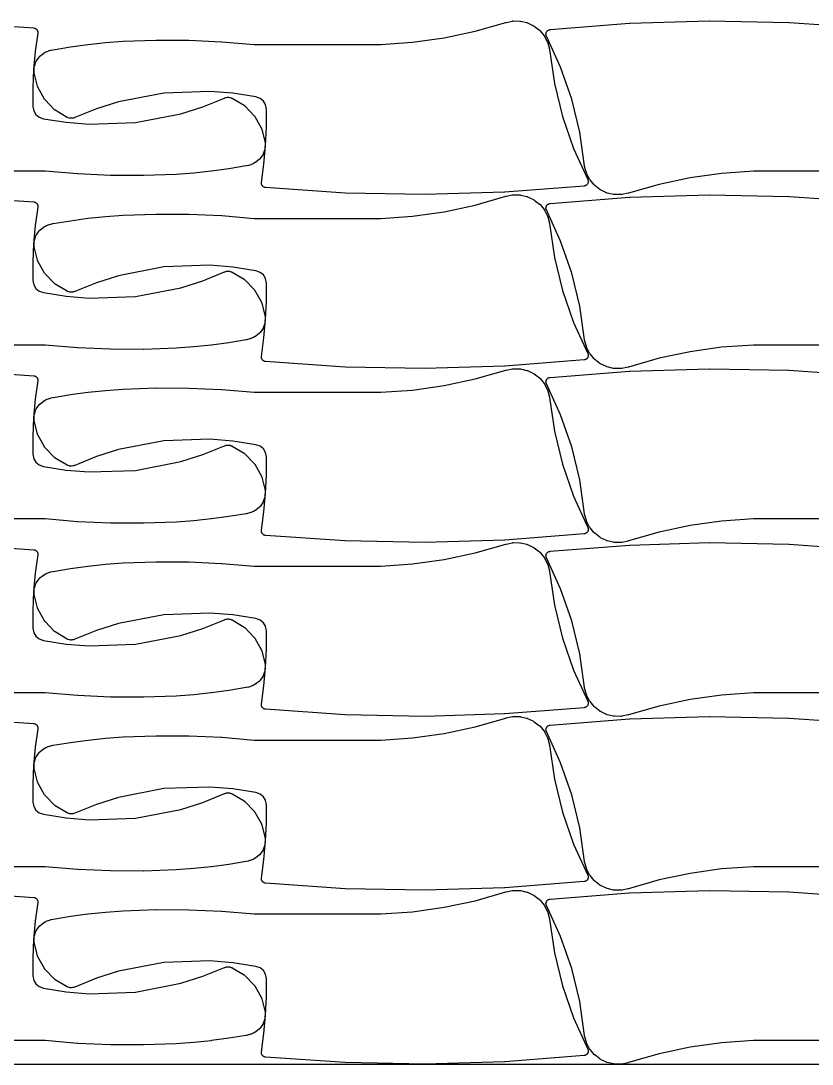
# Model space of a CAD drawing. Header units: metres. Extents: x 0 to 3000, y 0 to 1100.
# Drawn here: x 1833 to 2269, y 0 to 574 of the extents above; entities that cross this region are included whole.
import ezdxf

# ---------------------------------------------------------------- set-up
doc = ezdxf.new("R2010")
doc.units = ezdxf.units.M

msp = doc.modelspace()

# ---------------------------------------------------------------- linework, layer by layer
at = {"color": 7}
msp.add_lwpolyline([(0, 0), (3000, 0), (3000, 1100), (0, 1100), (0, 0)], close=True, dxfattribs=at)
at = {"color": 1}
for points in [[(1795.98, 573.53), (1839.75, 570.51), (1839.78, 570.51), (1839.81, 570.51), (1839.87, 570.5), (1839.94, 570.49), (1839.97, 570.48), (1840, 570.48), (1840.1, 570.46), (1840.3, 570.41), (1840.49, 570.34), (1840.58, 570.3), (1840.77, 570.21), (1840.94, 570.1), (1841.02, 570.04), (1841.19, 569.92), (1841.33, 569.78), (1841.41, 569.7), (1841.54, 569.55), (1841.66, 569.38), (1841.71, 569.29), (1841.81, 569.11), (1841.89, 568.92), (1841.92, 568.83), (1841.98, 568.63), (1842.02, 568.44), (1842.04, 568.33), (1842.06, 568.13), (1842.06, 567.93), (1842.05, 567.82), (1842.04, 567.75), (1842.04, 567.67), (1840.64, 557.55), (1839.73, 547.44), (1839.28, 537.29), (1839.31, 527.28), (1839.82, 524.82), (1839.82, 524.82), (1841, 522.86), (1842.78, 521.42), (1845.17, 520.58), (1857.72, 518.57), (1870.4, 517.54), (1895.83, 518.45), (1920.81, 523.27), (1932.94, 527.11), (1944.89, 531.95), (1944.95, 531.97), (1945.01, 531.99), (1945.6, 532.19), (1945.8, 532.24), (1946.01, 532.28), (1946.62, 532.35), (1946.82, 532.36), (1947.03, 532.35), (1947.64, 532.29), (1947.84, 532.26), (1948.04, 532.21), (1948.64, 532.03), (1948.68, 532.02), (1948.71, 532), (1948.77, 531.98), (1948.82, 531.96), (1948.86, 531.94), (1948.9, 531.93), (1948.95, 531.9), (1949, 531.88), (1949.03, 531.86), (1949.07, 531.84), (1955.63, 527.93), (1955.78, 527.83), (1955.92, 527.72), (1956.04, 527.6), (1961.26, 522.2), (1961.38, 522.07), (1961.48, 521.93), (1961.57, 521.78), (1965.21, 515.22), (1965.29, 515.06), (1965.36, 514.89), (1965.41, 514.73), (1967.23, 507.31), (1967.24, 507.23), (1967.26, 507.15), (1967.26, 507.13), (1967.27, 507.12), (1967.27, 507.04), (1967.28, 506.96), (1967.28, 506.94), (1967.28, 506.92), (1967.28, 506.84), (1967.29, 506.76), (1967.19, 504.17), (1967.17, 503.98), (1967.14, 503.79), (1967.08, 503.61), (1966.27, 501.2), (1966.2, 501.03), (1966.12, 500.86), (1966.02, 500.7), (1964.56, 498.61), (1964.45, 498.46), (1964.31, 498.32), (1964.17, 498.2), (1962.15, 496.58), (1962.07, 496.53), (1962, 496.48), (1961.99, 496.47), (1961.99, 496.47), (1961.91, 496.42), (1961.83, 496.38), (1960.79, 495.83), (1960.63, 495.75), (1959.54, 495.3), (1959.38, 495.24), (1958.26, 494.88), (1958.09, 494.84), (1956.94, 494.58), (1956.89, 494.57), (1956.83, 494.55), (1947.29, 492.98), (1947.23, 492.97), (1937.65, 491.67), (1937.6, 491.66), (1927.98, 490.65), (1927.92, 490.64), (1918.28, 489.91), (1918.24, 489.91), (1918.2, 489.9), (1900.18, 489.28), (1900.1, 489.28), (1882.08, 489.37), (1882, 489.37), (1863.99, 490.17), (1863.91, 490.18), (1846.03, 491.68), (1776.26, 491.68)], [(2306.03, 491.68), (2236.26, 491.68), (2218.78, 490.45), (2201.44, 488.01), (2184.32, 484.38), (2167.41, 479.55), (2167.33, 479.53), (2167.26, 479.51), (2163.71, 478.78), (2163.5, 478.75), (2163.28, 478.74), (2159.7, 478.78), (2159.48, 478.8), (2159.27, 478.84), (2155.78, 479.65), (2155.57, 479.71), (2155.37, 479.79), (2152.1, 481.35), (2151.91, 481.45), (2151.73, 481.58), (2148.87, 483.81), (2148.71, 483.95), (2148.56, 484.11), (2146.28, 486.87), (2146.15, 487.04), (2146.04, 487.23), (2144.4, 490.41), (2144.31, 490.61), (2144.24, 490.81), (2143.31, 494.32), (2143.31, 494.34), (2143.31, 494.35), (2143.29, 494.43), (2143.27, 494.51), (2143.27, 494.53), (2143.27, 494.55), (2140.58, 513.17), (2136.17, 531.31), (2130.05, 548.96), (2122.24, 566.07), (2122.21, 566.14), (2122.18, 566.21), (2122.14, 566.32), (2122.07, 566.56), (2122.03, 566.8), (2122.01, 566.91), (2122, 567.16), (2122.02, 567.4), (2122.03, 567.51), (2122.08, 567.75), (2122.15, 567.98), (2122.2, 568.1), (2122.3, 568.32), (2122.43, 568.53), (2122.5, 568.63), (2122.65, 568.81), (2122.83, 568.98), (2122.92, 569.06), (2123.11, 569.21), (2123.32, 569.33), (2123.42, 569.38), (2123.65, 569.48), (2123.88, 569.55), (2124, 569.58), (2124.05, 569.58), (2124.09, 569.6), (2124.14, 569.6), (2124.19, 569.61), (2124.24, 569.61), (2124.29, 569.62), (2168.02, 573.08), (2168.12, 573.08), (2211.95, 574.39), (2212.05, 574.39), (2255.88, 573.53), (2255.98, 573.53), (2299.75, 570.51)], [(1795.98, 477.78), (1839.75, 474.76), (1839.78, 474.76), (1839.81, 474.76), (1839.87, 474.75), (1839.94, 474.74), (1839.97, 474.73), (1840, 474.73), (1840.1, 474.71), (1840.3, 474.66), (1840.49, 474.59), (1840.58, 474.55), (1840.77, 474.46), (1840.94, 474.35), (1841.02, 474.3), (1841.19, 474.17), (1841.33, 474.03), (1841.41, 473.96), (1841.54, 473.8), (1841.66, 473.63), (1841.71, 473.54), (1841.81, 473.36), (1841.89, 473.18), (1841.92, 473.08), (1841.98, 472.89), (1842.02, 472.69), (1842.04, 472.59), (1842.06, 472.38), (1842.06, 472.18), (1842.05, 472.08), (1842.04, 472), (1842.04, 471.92), (1840.64, 461.81), (1839.73, 451.69), (1839.28, 441.55), (1839.31, 431.54), (1839.82, 429.07), (1839.82, 429.07), (1841, 427.12), (1842.78, 425.67), (1845.17, 424.83), (1857.72, 422.82), (1870.4, 421.79), (1895.83, 422.7), (1920.81, 427.52), (1932.94, 431.36), (1944.89, 436.2), (1944.95, 436.22), (1945.01, 436.25), (1945.6, 436.44), (1945.8, 436.5), (1946.01, 436.53), (1946.62, 436.6), (1946.82, 436.61), (1947.03, 436.6), (1947.64, 436.55), (1947.84, 436.52), (1948.04, 436.47), (1948.64, 436.28), (1948.68, 436.27), (1948.71, 436.26), (1948.77, 436.23), (1948.82, 436.21), (1948.86, 436.2), (1948.9, 436.18), (1948.95, 436.15), (1949, 436.13), (1949.03, 436.11), (1949.07, 436.09), (1955.63, 432.18), (1955.78, 432.09), (1955.92, 431.98), (1956.04, 431.85), (1961.26, 426.46), (1961.38, 426.33), (1961.48, 426.19), (1961.57, 426.04), (1965.21, 419.47), (1965.29, 419.31), (1965.36, 419.15), (1965.41, 418.98), (1967.23, 411.56), (1967.24, 411.48), (1967.26, 411.4), (1967.26, 411.39), (1967.27, 411.37), (1967.27, 411.29), (1967.28, 411.21), (1967.28, 411.19), (1967.28, 411.18), (1967.28, 411.09), (1967.29, 411.01), (1967.19, 408.42), (1967.17, 408.23), (1967.14, 408.04), (1967.08, 407.86), (1966.27, 405.45), (1966.2, 405.28), (1966.12, 405.11), (1966.02, 404.95), (1964.56, 402.87), (1964.45, 402.72), (1964.31, 402.58), (1964.17, 402.45), (1962.15, 400.84), (1962.07, 400.78), (1962, 400.73), (1961.99, 400.73), (1961.99, 400.72), (1961.91, 400.68), (1961.83, 400.63), (1960.79, 400.08), (1960.63, 400.01), (1959.54, 399.55), (1959.38, 399.49), (1958.26, 399.13), (1958.09, 399.09), (1956.94, 398.83), (1956.89, 398.82), (1956.83, 398.81), (1947.29, 397.23), (1947.23, 397.22), (1937.65, 395.92), (1937.6, 395.91), (1927.98, 394.9), (1927.92, 394.89), (1918.28, 394.16), (1918.24, 394.16), (1918.2, 394.16), (1900.18, 393.54), (1900.1, 393.54), (1882.08, 393.62), (1882, 393.63), (1863.99, 394.43), (1863.91, 394.43), (1846.03, 395.93), (1776.26, 395.93)], [(2306.03, 395.93), (2236.26, 395.93), (2218.78, 394.7), (2201.44, 392.26), (2184.32, 388.63), (2167.41, 383.8), (2167.33, 383.79), (2167.26, 383.77), (2163.71, 383.03), (2163.5, 383), (2163.28, 382.99), (2159.7, 383.04), (2159.48, 383.05), (2159.27, 383.09), (2155.78, 383.9), (2155.57, 383.96), (2155.37, 384.04), (2152.1, 385.6), (2151.91, 385.7), (2151.73, 385.83), (2148.87, 388.06), (2148.71, 388.2), (2148.56, 388.36), (2146.28, 391.12), (2146.15, 391.29), (2146.04, 391.48), (2144.4, 394.66), (2144.31, 394.86), (2144.24, 395.07), (2143.31, 398.57), (2143.31, 398.59), (2143.31, 398.6), (2143.29, 398.68), (2143.27, 398.76), (2143.27, 398.78), (2143.27, 398.8), (2140.58, 417.42), (2136.17, 435.57), (2130.05, 453.21), (2122.24, 470.32), (2122.21, 470.39), (2122.18, 470.46), (2122.14, 470.58), (2122.07, 470.81), (2122.03, 471.05), (2122.01, 471.17), (2122, 471.41), (2122.02, 471.65), (2122.03, 471.77), (2122.08, 472.01), (2122.15, 472.24), (2122.2, 472.35), (2122.3, 472.57), (2122.43, 472.78), (2122.5, 472.88), (2122.65, 473.07), (2122.83, 473.24), (2122.92, 473.31), (2123.11, 473.46), (2123.32, 473.58), (2123.42, 473.64), (2123.65, 473.73), (2123.88, 473.8), (2124, 473.83), (2124.05, 473.84), (2124.09, 473.85), (2124.14, 473.85), (2124.19, 473.86), (2124.24, 473.87), (2124.29, 473.87), (2168.02, 477.33), (2168.12, 477.34), (2211.95, 478.64), (2212.05, 478.64), (2255.88, 477.78), (2255.98, 477.78), (2299.75, 474.76)], [(1795.98, 382.03), (1839.75, 379.01), (1839.78, 379.01), (1839.81, 379.01), (1839.87, 379), (1839.94, 378.99), (1839.97, 378.99), (1840, 378.98), (1840.1, 378.96), (1840.3, 378.91), (1840.49, 378.84), (1840.58, 378.8), (1840.77, 378.71), (1840.94, 378.61), (1841.02, 378.55), (1841.19, 378.42), (1841.33, 378.28), (1841.41, 378.21), (1841.54, 378.05), (1841.66, 377.88), (1841.71, 377.8), (1841.81, 377.62), (1841.89, 377.43), (1841.92, 377.33), (1841.98, 377.14), (1842.02, 376.94), (1842.04, 376.84), (1842.06, 376.64), (1842.06, 376.43), (1842.05, 376.33), (1842.04, 376.25), (1842.04, 376.17), (1840.64, 366.06), (1839.73, 355.94), (1839.28, 345.8), (1839.31, 335.79), (1839.82, 333.32), (1839.82, 333.32), (1841, 331.37), (1842.78, 329.92), (1845.17, 329.08), (1857.72, 327.07), (1870.4, 326.05), (1895.83, 326.95), (1920.81, 331.77), (1932.94, 335.61), (1944.89, 340.45), (1944.95, 340.47), (1945.01, 340.5), (1945.6, 340.69), (1945.8, 340.75), (1946.01, 340.78), (1946.62, 340.85), (1946.82, 340.86), (1947.03, 340.85), (1947.64, 340.8), (1947.84, 340.77), (1948.04, 340.72), (1948.64, 340.53), (1948.68, 340.52), (1948.71, 340.51), (1948.77, 340.49), (1948.82, 340.47), (1948.86, 340.45), (1948.9, 340.43), (1948.95, 340.41), (1949, 340.38), (1949.03, 340.36), (1949.07, 340.34), (1955.63, 336.43), (1955.78, 336.34), (1955.92, 336.23), (1956.04, 336.11), (1961.26, 330.71), (1961.38, 330.58), (1961.48, 330.44), (1961.57, 330.29), (1965.21, 323.72), (1965.29, 323.56), (1965.36, 323.4), (1965.41, 323.23), (1967.23, 315.82), (1967.24, 315.74), (1967.26, 315.65), (1967.26, 315.64), (1967.27, 315.62), (1967.27, 315.54), (1967.28, 315.46), (1967.28, 315.44), (1967.28, 315.43), (1967.28, 315.35), (1967.29, 315.26), (1967.19, 312.68), (1967.17, 312.48), (1967.14, 312.3), (1967.08, 312.11), (1966.27, 309.71), (1966.2, 309.53), (1966.12, 309.36), (1966.02, 309.2), (1964.56, 307.12), (1964.45, 306.97), (1964.31, 306.83), (1964.17, 306.7), (1962.15, 305.09), (1962.07, 305.03), (1962, 304.98), (1961.99, 304.98), (1961.99, 304.97), (1961.91, 304.93), (1961.83, 304.88), (1960.79, 304.33), (1960.63, 304.26), (1959.54, 303.8), (1959.38, 303.74), (1958.26, 303.39), (1958.09, 303.34), (1956.94, 303.08), (1956.89, 303.07), (1956.83, 303.06), (1947.29, 301.48), (1947.23, 301.47), (1937.65, 300.17), (1937.6, 300.17), (1927.98, 299.15), (1927.92, 299.15), (1918.28, 298.41), (1918.24, 298.41), (1918.2, 298.41), (1900.18, 297.79), (1900.1, 297.79), (1882.08, 297.88), (1882, 297.88), (1863.99, 298.68), (1863.91, 298.68), (1846.03, 300.18), (1776.26, 300.18)], [(2306.03, 300.18), (2236.26, 300.18), (2218.78, 298.95), (2201.44, 296.52), (2184.32, 292.89), (2167.41, 288.05), (2167.33, 288.04), (2167.26, 288.02), (2163.71, 287.28), (2163.5, 287.25), (2163.28, 287.24), (2159.7, 287.29), (2159.48, 287.3), (2159.27, 287.34), (2155.78, 288.15), (2155.57, 288.21), (2155.37, 288.29), (2152.1, 289.85), (2151.91, 289.96), (2151.73, 290.08), (2148.87, 292.31), (2148.71, 292.45), (2148.56, 292.61), (2146.28, 295.37), (2146.15, 295.55), (2146.04, 295.73), (2144.4, 298.92), (2144.31, 299.11), (2144.24, 299.32), (2143.31, 302.82), (2143.31, 302.84), (2143.31, 302.86), (2143.29, 302.94), (2143.27, 303.01), (2143.27, 303.03), (2143.27, 303.05), (2140.58, 321.67), (2136.17, 339.82), (2130.05, 357.46), (2122.24, 374.58), (2122.21, 374.65), (2122.18, 374.71), (2122.14, 374.83), (2122.07, 375.06), (2122.03, 375.3), (2122.01, 375.42), (2122, 375.66), (2122.02, 375.9), (2122.03, 376.02), (2122.08, 376.26), (2122.15, 376.49), (2122.2, 376.6), (2122.3, 376.82), (2122.43, 377.03), (2122.5, 377.13), (2122.65, 377.32), (2122.83, 377.49), (2122.92, 377.57), (2123.11, 377.71), (2123.32, 377.83), (2123.42, 377.89), (2123.65, 377.98), (2123.88, 378.05), (2124, 378.08), (2124.05, 378.09), (2124.09, 378.1), (2124.14, 378.11), (2124.19, 378.11), (2124.24, 378.12), (2124.29, 378.12), (2168.02, 381.58), (2168.12, 381.59), (2211.95, 382.89), (2212.05, 382.89), (2255.88, 382.03), (2255.98, 382.03), (2299.75, 379.01)], [(1795.98, 286.28), (1839.75, 283.27), (1839.78, 283.26), (1839.81, 283.26), (1839.87, 283.25), (1839.94, 283.24), (1839.97, 283.24), (1840, 283.23), (1840.1, 283.21), (1840.3, 283.16), (1840.49, 283.09), (1840.58, 283.05), (1840.77, 282.96), (1840.94, 282.86), (1841.02, 282.8), (1841.19, 282.68), (1841.33, 282.53), (1841.41, 282.46), (1841.54, 282.3), (1841.66, 282.14), (1841.71, 282.05), (1841.81, 281.87), (1841.89, 281.68), (1841.92, 281.59), (1841.98, 281.39), (1842.02, 281.19), (1842.04, 281.09), (1842.06, 280.89), (1842.06, 280.68), (1842.05, 280.58), (1842.04, 280.5), (1842.04, 280.42), (1840.64, 270.31), (1839.73, 260.2), (1839.28, 250.05), (1839.31, 240.04), (1839.82, 237.57), (1839.82, 237.57), (1841, 235.62), (1842.78, 234.17), (1845.17, 233.33), (1857.72, 231.32), (1870.4, 230.3), (1895.83, 231.2), (1920.81, 236.02), (1932.94, 239.86), (1944.89, 244.71), (1944.95, 244.73), (1945.01, 244.75), (1945.6, 244.95), (1945.8, 245), (1946.01, 245.03), (1946.62, 245.1), (1946.82, 245.12), (1947.03, 245.11), (1947.64, 245.05), (1947.84, 245.02), (1948.04, 244.97), (1948.64, 244.79), (1948.68, 244.77), (1948.71, 244.76), (1948.77, 244.74), (1948.82, 244.72), (1948.86, 244.7), (1948.9, 244.69), (1948.95, 244.66), (1949, 244.63), (1949.03, 244.61), (1949.07, 244.59), (1955.63, 240.69), (1955.78, 240.59), (1955.92, 240.48), (1956.04, 240.36), (1961.26, 234.96), (1961.38, 234.83), (1961.48, 234.69), (1961.57, 234.54), (1965.21, 227.97), (1965.29, 227.82), (1965.36, 227.65), (1965.41, 227.48), (1967.23, 220.07), (1967.24, 219.99), (1967.26, 219.91), (1967.26, 219.89), (1967.27, 219.88), (1967.27, 219.79), (1967.28, 219.71), (1967.28, 219.7), (1967.28, 219.68), (1967.28, 219.6), (1967.29, 219.52), (1967.19, 216.93), (1967.17, 216.74), (1967.14, 216.55), (1967.08, 216.36), (1966.27, 213.96), (1966.2, 213.78), (1966.12, 213.61), (1966.02, 213.45), (1964.56, 211.37), (1964.45, 211.22), (1964.31, 211.08), (1964.17, 210.95), (1962.15, 209.34), (1962.07, 209.29), (1962, 209.23), (1961.99, 209.23), (1961.99, 209.23), (1961.91, 209.18), (1961.83, 209.13), (1960.79, 208.59), (1960.63, 208.51), (1959.54, 208.06), (1959.38, 208), (1958.26, 207.64), (1958.09, 207.59), (1956.94, 207.33), (1956.89, 207.32), (1956.83, 207.31), (1947.29, 205.73), (1947.23, 205.72), (1937.65, 204.43), (1937.6, 204.42), (1927.98, 203.4), (1927.92, 203.4), (1918.28, 202.67), (1918.24, 202.66), (1918.2, 202.66), (1900.18, 202.04), (1900.1, 202.04), (1882.08, 202.13), (1882, 202.13), (1863.99, 202.93), (1863.91, 202.94), (1846.03, 204.44), (1776.26, 204.44)], [(2306.03, 204.44), (2236.26, 204.44), (2218.78, 203.21), (2201.44, 200.77), (2184.32, 197.14), (2167.41, 192.31), (2167.33, 192.29), (2167.26, 192.27), (2163.71, 191.54), (2163.5, 191.5), (2163.28, 191.5), (2159.7, 191.54), (2159.48, 191.56), (2159.27, 191.59), (2155.78, 192.4), (2155.57, 192.46), (2155.37, 192.55), (2152.1, 194.1), (2151.91, 194.21), (2151.73, 194.33), (2148.87, 196.56), (2148.71, 196.71), (2148.56, 196.86), (2146.28, 199.62), (2146.15, 199.8), (2146.04, 199.98), (2144.4, 203.17), (2144.31, 203.37), (2144.24, 203.57), (2143.31, 207.07), (2143.31, 207.09), (2143.31, 207.11), (2143.29, 207.19), (2143.27, 207.27), (2143.27, 207.28), (2143.27, 207.3), (2140.58, 225.92), (2136.17, 244.07), (2130.05, 261.72), (2122.24, 278.83), (2122.21, 278.9), (2122.18, 278.97), (2122.14, 279.08), (2122.07, 279.31), (2122.03, 279.55), (2122.01, 279.67), (2122, 279.91), (2122.02, 280.15), (2122.03, 280.27), (2122.08, 280.51), (2122.15, 280.74), (2122.2, 280.85), (2122.3, 281.08), (2122.43, 281.28), (2122.5, 281.38), (2122.65, 281.57), (2122.83, 281.74), (2122.92, 281.82), (2123.11, 281.96), (2123.32, 282.09), (2123.42, 282.14), (2123.65, 282.24), (2123.88, 282.31), (2124, 282.33), (2124.05, 282.34), (2124.09, 282.35), (2124.14, 282.36), (2124.19, 282.37), (2124.24, 282.37), (2124.29, 282.38), (2168.02, 285.84), (2168.12, 285.84), (2211.95, 287.14), (2212.05, 287.14), (2255.88, 286.29), (2255.98, 286.28), (2299.75, 283.27)], [(1795.98, 190.53), (1839.75, 187.52), (1839.78, 187.52), (1839.81, 187.51), (1839.87, 187.5), (1839.94, 187.5), (1839.97, 187.49), (1840, 187.49), (1840.1, 187.47), (1840.3, 187.42), (1840.49, 187.35), (1840.58, 187.31), (1840.77, 187.22), (1840.94, 187.11), (1841.02, 187.05), (1841.19, 186.93), (1841.33, 186.79), (1841.41, 186.71), (1841.54, 186.56), (1841.66, 186.39), (1841.71, 186.3), (1841.81, 186.12), (1841.89, 185.93), (1841.92, 185.84), (1841.98, 185.64), (1842.02, 185.44), (1842.04, 185.34), (1842.06, 185.14), (1842.06, 184.94), (1842.05, 184.83), (1842.04, 184.75), (1842.04, 184.68), (1840.64, 174.56), (1839.73, 164.45), (1839.28, 154.3), (1839.31, 144.29), (1839.82, 141.83), (1839.82, 141.83), (1841, 139.87), (1842.78, 138.43), (1845.17, 137.58), (1857.72, 135.58), (1870.4, 134.55), (1895.83, 135.46), (1920.81, 140.27), (1932.94, 144.12), (1944.89, 148.96), (1944.95, 148.98), (1945.01, 149), (1945.6, 149.2), (1945.8, 149.25), (1946.01, 149.29), (1946.62, 149.36), (1946.82, 149.37), (1947.03, 149.36), (1947.64, 149.3), (1947.84, 149.27), (1948.04, 149.22), (1948.64, 149.04), (1948.68, 149.02), (1948.71, 149.01), (1948.77, 148.99), (1948.82, 148.97), (1948.86, 148.95), (1948.9, 148.94), (1948.95, 148.91), (1949, 148.89), (1949.03, 148.87), (1949.07, 148.85), (1955.63, 144.94), (1955.78, 144.84), (1955.92, 144.73), (1956.04, 144.61), (1961.26, 139.21), (1961.38, 139.08), (1961.48, 138.94), (1961.57, 138.79), (1965.21, 132.23), (1965.29, 132.07), (1965.36, 131.9), (1965.41, 131.73), (1967.23, 124.32), (1967.24, 124.24), (1967.26, 124.16), (1967.26, 124.14), (1967.27, 124.13), (1967.27, 124.05), (1967.28, 123.96), (1967.28, 123.95), (1967.28, 123.93), (1967.28, 123.85), (1967.29, 123.77), (1967.19, 121.18), (1967.17, 120.99), (1967.14, 120.8), (1967.08, 120.62), (1966.27, 118.21), (1966.2, 118.03), (1966.12, 117.86), (1966.02, 117.7), (1964.56, 115.62), (1964.45, 115.47), (1964.31, 115.33), (1964.17, 115.21), (1962.15, 113.59), (1962.07, 113.54), (1962, 113.49), (1961.99, 113.48), (1961.99, 113.48), (1961.91, 113.43), (1961.83, 113.39), (1960.79, 112.84), (1960.63, 112.76), (1959.54, 112.31), (1959.38, 112.25), (1958.26, 111.89), (1958.09, 111.84), (1956.94, 111.58), (1956.89, 111.57), (1956.83, 111.56), (1947.29, 109.98), (1947.23, 109.98), (1937.65, 108.68), (1937.6, 108.67), (1927.98, 107.66), (1927.92, 107.65), (1918.28, 106.92), (1918.24, 106.92), (1918.2, 106.91), (1900.18, 106.29), (1900.1, 106.29), (1882.08, 106.38), (1882, 106.38), (1863.99, 107.18), (1863.91, 107.19), (1846.03, 108.69), (1776.26, 108.69)], [(2306.03, 108.69), (2236.26, 108.69), (2218.78, 107.46), (2201.44, 105.02), (2184.32, 101.39), (2167.41, 96.56), (2167.33, 96.54), (2167.26, 96.52), (2163.71, 95.79), (2163.5, 95.76), (2163.28, 95.75), (2159.7, 95.79), (2159.48, 95.81), (2159.27, 95.84), (2155.78, 96.65), (2155.57, 96.72), (2155.37, 96.8), (2152.1, 98.36), (2151.91, 98.46), (2151.73, 98.59), (2148.87, 100.82), (2148.71, 100.96), (2148.56, 101.12), (2146.28, 103.88), (2146.15, 104.05), (2146.04, 104.24), (2144.4, 107.42), (2144.31, 107.62), (2144.24, 107.82), (2143.31, 111.33), (2143.31, 111.34), (2143.31, 111.36), (2143.29, 111.44), (2143.27, 111.52), (2143.27, 111.54), (2143.27, 111.55), (2140.58, 130.17), (2136.17, 148.32), (2130.05, 165.97), (2122.24, 183.08), (2122.21, 183.15), (2122.18, 183.22), (2122.14, 183.33), (2122.07, 183.57), (2122.03, 183.8), (2122.01, 183.92), (2122, 184.16), (2122.02, 184.4), (2122.03, 184.52), (2122.08, 184.76), (2122.15, 184.99), (2122.2, 185.11), (2122.3, 185.33), (2122.43, 185.54), (2122.5, 185.63), (2122.65, 185.82), (2122.83, 185.99), (2122.92, 186.07), (2123.11, 186.22), (2123.32, 186.34), (2123.42, 186.39), (2123.65, 186.49), (2123.88, 186.56), (2124, 186.58), (2124.05, 186.59), (2124.09, 186.6), (2124.14, 186.61), (2124.19, 186.62), (2124.24, 186.62), (2124.29, 186.63), (2168.02, 190.09), (2168.12, 190.09), (2211.95, 191.4), (2212.05, 191.4), (2255.88, 190.54), (2255.98, 190.53), (2299.75, 187.52)], [(1795.98, 94.79), (1839.75, 91.77), (1839.78, 91.77), (1839.81, 91.77), (1839.87, 91.76), (1839.94, 91.75), (1839.97, 91.74), (1840, 91.74), (1840.1, 91.72), (1840.3, 91.67), (1840.49, 91.6), (1840.58, 91.56), (1840.77, 91.47), (1840.94, 91.36), (1841.02, 91.3), (1841.19, 91.18), (1841.33, 91.04), (1841.41, 90.96), (1841.54, 90.81), (1841.66, 90.64), (1841.71, 90.55), (1841.81, 90.37), (1841.89, 90.19), (1841.92, 90.09), (1841.98, 89.9), (1842.02, 89.7), (1842.04, 89.6), (1842.06, 89.39), (1842.06, 89.19), (1842.05, 89.09), (1842.04, 89.01), (1842.04, 88.93), (1840.64, 78.81), (1839.73, 68.7), (1839.28, 58.55), (1839.31, 48.54), (1839.82, 46.08), (1839.82, 46.08), (1841, 44.13), (1842.78, 42.68), (1845.17, 41.84), (1857.72, 39.83), (1870.4, 38.8), (1895.83, 39.71), (1920.81, 44.53), (1932.94, 48.37), (1944.89, 53.21), (1944.95, 53.23), (1945.01, 53.25), (1945.6, 53.45), (1945.8, 53.5), (1946.01, 53.54), (1946.62, 53.61), (1946.82, 53.62), (1947.03, 53.61), (1947.64, 53.55), (1947.84, 53.52), (1948.04, 53.47), (1948.64, 53.29), (1948.68, 53.28), (1948.71, 53.26), (1948.77, 53.24), (1948.82, 53.22), (1948.86, 53.21), (1948.9, 53.19), (1948.95, 53.16), (1949, 53.14), (1949.03, 53.12), (1949.07, 53.1), (1955.63, 49.19), (1955.78, 49.09), (1955.92, 48.98), (1956.04, 48.86), (1961.26, 43.47), (1961.38, 43.33), (1961.48, 43.19), (1961.57, 43.05), (1965.21, 36.48), (1965.29, 36.32), (1965.36, 36.16), (1965.41, 35.99), (1967.23, 28.57), (1967.24, 28.49), (1967.26, 28.41), (1967.26, 28.4), (1967.27, 28.38), (1967.27, 28.3), (1967.28, 28.22), (1967.28, 28.2), (1967.28, 28.18), (1967.28, 28.1), (1967.29, 28.02), (1967.19, 25.43), (1967.17, 25.24), (1967.14, 25.05), (1967.08, 24.87), (1966.27, 22.46), (1966.2, 22.29), (1966.12, 22.12), (1966.02, 21.96), (1964.56, 19.88), (1964.45, 19.72), (1964.31, 19.58), (1964.17, 19.46), (1962.15, 17.84), (1962.07, 17.79), (1962, 17.74), (1961.99, 17.73), (1961.99, 17.73), (1961.91, 17.68), (1961.83, 17.64), (1960.79, 17.09), (1960.63, 17.02), (1959.54, 16.56), (1959.38, 16.5), (1958.26, 16.14), (1958.09, 16.1), (1956.94, 15.84), (1956.89, 15.83), (1956.83, 15.81), (1947.29, 14.24), (1947.23, 14.23), (1937.65, 12.93), (1937.6, 12.92), (1927.98, 11.91), (1927.92, 11.9), (1918.28, 11.17), (1918.24, 11.17), (1918.2, 11.17), (1900.18, 10.55), (1900.1, 10.54), (1882.08, 10.63), (1882, 10.64), (1863.99, 11.44), (1863.91, 11.44), (1846.03, 12.94), (1776.26, 12.94)], [(2306.03, 12.94), (2236.26, 12.94), (2218.78, 11.71), (2201.44, 9.27), (2184.32, 5.64), (2167.41, 0.81), (2167.33, 0.79), (2167.26, 0.78), (2163.71, 0.04), (2163.5, 0.01), (2163.28, 0), (2159.7, 0.05), (2159.48, 0.06), (2159.27, 0.1), (2155.78, 0.91), (2155.57, 0.97), (2155.37, 1.05), (2152.1, 2.61), (2151.91, 2.71), (2151.73, 2.84), (2148.87, 5.07), (2148.71, 5.21), (2148.56, 5.37), (2146.28, 8.13), (2146.15, 8.3), (2146.04, 8.49), (2144.4, 11.67), (2144.31, 11.87), (2144.24, 12.08), (2143.31, 15.58), (2143.31, 15.6), (2143.31, 15.61), (2143.29, 15.69), (2143.27, 15.77), (2143.27, 15.79), (2143.27, 15.81), (2140.58, 34.43), (2136.17, 52.57), (2130.05, 70.22), (2122.24, 87.33), (2122.21, 87.4), (2122.18, 87.47), (2122.14, 87.58), (2122.07, 87.82), (2122.03, 88.06), (2122.01, 88.18), (2122, 88.42), (2122.02, 88.66), (2122.03, 88.78), (2122.08, 89.01), (2122.15, 89.25), (2122.2, 89.36), (2122.3, 89.58), (2122.43, 89.79), (2122.5, 89.89), (2122.65, 90.08), (2122.83, 90.25), (2122.92, 90.32), (2123.11, 90.47), (2123.32, 90.59), (2123.42, 90.64), (2123.65, 90.74), (2123.88, 90.81), (2124, 90.84), (2124.05, 90.85), (2124.09, 90.86), (2124.14, 90.86), (2124.19, 90.87), (2124.24, 90.88), (2124.29, 90.88), (2168.02, 94.34), (2168.12, 94.35), (2211.95, 95.65), (2212.05, 95.65), (2255.88, 94.79), (2255.98, 94.79), (2299.75, 91.77)]]:
    msp.add_lwpolyline(points, dxfattribs=at)
for points in [[(1967.47, 528.31), (1966.28, 530.26), (1964.51, 531.71), (1962.12, 532.55), (1949.56, 534.56), (1936.88, 535.58), (1911.46, 534.68), (1886.47, 529.86), (1874.35, 526.02), (1862.39, 521.18), (1862.33, 521.16), (1862.27, 521.13), (1861.68, 520.94), (1861.48, 520.88), (1861.28, 520.85), (1860.67, 520.78), (1860.46, 520.77), (1860.26, 520.77), (1859.65, 520.83), (1859.44, 520.86), (1859.24, 520.91), (1858.65, 521.1), (1858.61, 521.11), (1858.57, 521.12), (1858.52, 521.14), (1858.46, 521.16), (1858.43, 521.18), (1858.39, 521.2), (1858.34, 521.22), (1858.29, 521.25), (1858.25, 521.27), (1858.22, 521.29), (1851.66, 525.2), (1851.51, 525.29), (1851.37, 525.4), (1851.24, 525.52), (1846.02, 530.92), (1845.91, 531.05), (1845.8, 531.19), (1845.71, 531.34), (1842.07, 537.91), (1841.99, 538.07), (1841.93, 538.23), (1841.88, 538.4), (1840.06, 545.81), (1840.04, 545.89), (1840.02, 545.98), (1840.02, 545.99), (1840.02, 546.01), (1840.01, 546.09), (1840, 546.17), (1840, 546.19), (1840, 546.2), (1840, 546.28), (1840, 546.37), (1840.1, 548.95), (1840.11, 549.14), (1840.15, 549.33), (1840.2, 549.52), (1841.01, 551.92), (1841.08, 552.1), (1841.17, 552.27), (1841.27, 552.43), (1842.72, 554.51), (1842.84, 554.66), (1842.97, 554.8), (1843.12, 554.93), (1845.14, 556.54), (1845.21, 556.6), (1845.29, 556.65), (1845.29, 556.65), (1845.3, 556.66), (1845.38, 556.7), (1845.46, 556.75), (1846.5, 557.3), (1846.66, 557.37), (1847.74, 557.83), (1847.9, 557.89), (1849.02, 558.24), (1849.19, 558.29), (1850.34, 558.55), (1850.4, 558.56), (1850.46, 558.57), (1860, 560.15), (1860.05, 560.16), (1869.63, 561.46), (1869.69, 561.46), (1879.3, 562.48), (1879.36, 562.48), (1889, 563.22), (1889.04, 563.22), (1889.08, 563.22), (1907.11, 563.84), (1907.18, 563.84), (1925.21, 563.75), (1925.29, 563.75), (1943.29, 562.95), (1943.37, 562.95), (1961.26, 561.45), (2031.03, 561.45), (2048.51, 562.68), (2065.84, 565.11), (2082.96, 568.74), (2099.88, 573.58), (2099.95, 573.59), (2100.02, 573.61), (2103.57, 574.35), (2103.79, 574.38), (2104, 574.39), (2107.59, 574.34), (2107.8, 574.33), (2108.01, 574.29), (2111.5, 573.48), (2111.71, 573.42), (2111.91, 573.34), (2115.18, 571.78), (2115.37, 571.67), (2115.55, 571.55), (2118.41, 569.32), (2118.57, 569.18), (2118.72, 569.02), (2121.01, 566.26), (2121.13, 566.08), (2121.24, 565.9), (2122.89, 562.71), (2122.97, 562.52), (2123.04, 562.31), (2123.97, 558.81), (2123.97, 558.79), (2123.98, 558.77), (2124, 558.69), (2124.01, 558.62), (2124.01, 558.6), (2124.02, 558.58), (2126.71, 539.96), (2131.12, 521.81), (2137.23, 504.17), (2145.05, 487.05), (2145.08, 486.98), (2145.11, 486.92), (2145.15, 486.8), (2145.22, 486.57), (2145.26, 486.33), (2145.27, 486.21), (2145.29, 485.97), (2145.27, 485.73), (2145.25, 485.61), (2145.21, 485.37), (2145.13, 485.14), (2145.09, 485.03), (2144.99, 484.81), (2144.86, 484.6), (2144.79, 484.5), (2144.63, 484.31), (2144.46, 484.14), (2144.37, 484.06), (2144.18, 483.92), (2143.97, 483.8), (2143.86, 483.74), (2143.64, 483.65), (2143.41, 483.58), (2143.29, 483.55), (2143.24, 483.54), (2143.19, 483.53), (2143.14, 483.52), (2143.09, 483.51), (2143.04, 483.51), (2143, 483.5), (2099.26, 480.05), (2099.16, 480.04), (2055.34, 478.74), (2055.24, 478.74), (2011.4, 479.6), (2011.31, 479.6), (1967.54, 482.61), (1967.51, 482.62), (1967.48, 482.62), (1967.41, 482.63), (1967.34, 482.64), (1967.31, 482.64), (1967.29, 482.65), (1967.19, 482.67), (1966.99, 482.72), (1966.79, 482.79), (1966.7, 482.83), (1966.52, 482.92), (1966.34, 483.02), (1966.26, 483.08), (1966.1, 483.21), (1965.95, 483.35), (1965.88, 483.42), (1965.75, 483.58), (1965.63, 483.75), (1965.57, 483.83), (1965.48, 484.01), (1965.4, 484.2), (1965.36, 484.3), (1965.3, 484.49), (1965.26, 484.69), (1965.25, 484.79), (1965.23, 484.99), (1965.23, 485.2), (1965.23, 485.3), (1965.24, 485.38), (1965.25, 485.46), (1966.64, 495.57), (1967.56, 505.69), (1968, 515.83), (1967.97, 525.84), (1967.47, 528.31)], [(1967.47, 432.56), (1966.28, 434.51), (1964.51, 435.96), (1962.12, 436.8), (1949.56, 438.81), (1936.88, 439.84), (1911.46, 438.93), (1886.47, 434.11), (1874.35, 430.27), (1862.39, 425.43), (1862.33, 425.41), (1862.27, 425.38), (1861.68, 425.19), (1861.48, 425.13), (1861.28, 425.1), (1860.67, 425.03), (1860.46, 425.02), (1860.26, 425.03), (1859.65, 425.08), (1859.44, 425.11), (1859.24, 425.16), (1858.65, 425.35), (1858.61, 425.36), (1858.57, 425.37), (1858.52, 425.4), (1858.46, 425.42), (1858.43, 425.43), (1858.39, 425.45), (1858.34, 425.48), (1858.29, 425.5), (1858.25, 425.52), (1858.22, 425.54), (1851.66, 429.45), (1851.51, 429.54), (1851.37, 429.65), (1851.24, 429.78), (1846.02, 435.17), (1845.91, 435.3), (1845.8, 435.44), (1845.71, 435.59), (1842.07, 442.16), (1841.99, 442.32), (1841.93, 442.48), (1841.88, 442.65), (1840.06, 450.07), (1840.04, 450.15), (1840.02, 450.23), (1840.02, 450.24), (1840.02, 450.26), (1840.01, 450.34), (1840, 450.42), (1840, 450.44), (1840, 450.45), (1840, 450.54), (1840, 450.62), (1840.1, 453.21), (1840.11, 453.4), (1840.15, 453.59), (1840.2, 453.77), (1841.01, 456.18), (1841.08, 456.35), (1841.17, 456.52), (1841.27, 456.68), (1842.72, 458.76), (1842.84, 458.91), (1842.97, 459.05), (1843.12, 459.18), (1845.14, 460.79), (1845.21, 460.85), (1845.29, 460.9), (1845.29, 460.9), (1845.3, 460.91), (1845.38, 460.95), (1845.46, 461), (1846.5, 461.55), (1846.66, 461.62), (1847.74, 462.08), (1847.9, 462.14), (1849.02, 462.5), (1849.19, 462.54), (1850.34, 462.8), (1850.4, 462.81), (1850.46, 462.82), (1860, 464.4), (1860.05, 464.41), (1869.63, 465.71), (1869.69, 465.72), (1879.3, 466.73), (1879.36, 466.74), (1889, 467.47), (1889.04, 467.47), (1889.08, 467.47), (1907.11, 468.09), (1907.18, 468.09), (1925.21, 468), (1925.29, 468), (1943.29, 467.2), (1943.37, 467.2), (1961.26, 465.7), (2031.03, 465.7), (2048.51, 466.93), (2065.84, 469.36), (2082.96, 473), (2099.88, 477.83), (2099.95, 477.84), (2100.02, 477.86), (2103.57, 478.6), (2103.79, 478.63), (2104, 478.64), (2107.59, 478.59), (2107.8, 478.58), (2108.01, 478.54), (2111.5, 477.73), (2111.71, 477.67), (2111.91, 477.59), (2115.18, 476.03), (2115.37, 475.93), (2115.55, 475.8), (2118.41, 473.57), (2118.57, 473.43), (2118.72, 473.27), (2121.01, 470.51), (2121.13, 470.34), (2121.24, 470.15), (2122.89, 466.97), (2122.97, 466.77), (2123.04, 466.56), (2123.97, 463.06), (2123.97, 463.04), (2123.98, 463.02), (2124, 462.95), (2124.01, 462.87), (2124.01, 462.85), (2124.02, 462.83), (2126.71, 444.21), (2131.12, 426.06), (2137.23, 408.42), (2145.05, 391.31), (2145.08, 391.24), (2145.11, 391.17), (2145.15, 391.05), (2145.22, 390.82), (2145.26, 390.58), (2145.27, 390.46), (2145.29, 390.22), (2145.27, 389.98), (2145.25, 389.86), (2145.21, 389.62), (2145.13, 389.39), (2145.09, 389.28), (2144.99, 389.06), (2144.86, 388.85), (2144.79, 388.75), (2144.63, 388.56), (2144.46, 388.39), (2144.37, 388.32), (2144.18, 388.17), (2143.97, 388.05), (2143.86, 387.99), (2143.64, 387.9), (2143.41, 387.83), (2143.29, 387.8), (2143.24, 387.79), (2143.19, 387.78), (2143.14, 387.78), (2143.09, 387.77), (2143.04, 387.76), (2143, 387.76), (2099.26, 384.3), (2099.16, 384.29), (2055.34, 382.99), (2055.24, 382.99), (2011.4, 383.85), (2011.31, 383.85), (1967.54, 386.87), (1967.51, 386.87), (1967.48, 386.87), (1967.41, 386.88), (1967.34, 386.89), (1967.31, 386.9), (1967.29, 386.9), (1967.19, 386.92), (1966.99, 386.97), (1966.79, 387.04), (1966.7, 387.08), (1966.52, 387.17), (1966.34, 387.28), (1966.26, 387.33), (1966.1, 387.46), (1965.95, 387.6), (1965.88, 387.67), (1965.75, 387.83), (1965.63, 388), (1965.57, 388.09), (1965.48, 388.26), (1965.4, 388.45), (1965.36, 388.55), (1965.3, 388.74), (1965.26, 388.94), (1965.25, 389.04), (1965.23, 389.25), (1965.23, 389.45), (1965.23, 389.55), (1965.24, 389.63), (1965.25, 389.71), (1966.64, 399.82), (1967.56, 409.94), (1968, 420.08), (1967.97, 430.09), (1967.47, 432.56)], [(1967.47, 336.81), (1966.28, 338.77), (1964.51, 340.21), (1962.12, 341.05), (1949.56, 343.06), (1936.88, 344.09), (1911.46, 343.18), (1886.47, 338.36), (1874.35, 334.52), (1862.39, 329.68), (1862.33, 329.66), (1862.27, 329.64), (1861.68, 329.44), (1861.48, 329.39), (1861.28, 329.35), (1860.67, 329.28), (1860.46, 329.27), (1860.26, 329.28), (1859.65, 329.34), (1859.44, 329.37), (1859.24, 329.42), (1858.65, 329.6), (1858.61, 329.61), (1858.57, 329.63), (1858.52, 329.65), (1858.46, 329.67), (1858.43, 329.69), (1858.39, 329.7), (1858.34, 329.73), (1858.29, 329.75), (1858.25, 329.77), (1858.22, 329.79), (1851.66, 333.7), (1851.51, 333.8), (1851.37, 333.91), (1851.24, 334.03), (1846.02, 339.43), (1845.91, 339.56), (1845.8, 339.7), (1845.71, 339.85), (1842.07, 346.41), (1841.99, 346.57), (1841.93, 346.73), (1841.88, 346.9), (1840.06, 354.32), (1840.04, 354.4), (1840.02, 354.48), (1840.02, 354.5), (1840.02, 354.51), (1840.01, 354.59), (1840, 354.67), (1840, 354.69), (1840, 354.71), (1840, 354.79), (1840, 354.87), (1840.1, 357.46), (1840.11, 357.65), (1840.15, 357.84), (1840.2, 358.02), (1841.01, 360.43), (1841.08, 360.6), (1841.17, 360.77), (1841.27, 360.93), (1842.72, 363.01), (1842.84, 363.17), (1842.97, 363.31), (1843.12, 363.43), (1845.14, 365.05), (1845.21, 365.1), (1845.29, 365.15), (1845.29, 365.16), (1845.3, 365.16), (1845.38, 365.21), (1845.46, 365.25), (1846.5, 365.8), (1846.66, 365.88), (1847.74, 366.33), (1847.9, 366.39), (1849.02, 366.75), (1849.19, 366.79), (1850.34, 367.05), (1850.4, 367.06), (1850.46, 367.08), (1860, 368.65), (1860.05, 368.66), (1869.63, 369.96), (1869.69, 369.97), (1879.3, 370.98), (1879.36, 370.99), (1889, 371.72), (1889.04, 371.72), (1889.08, 371.73), (1907.11, 372.35), (1907.18, 372.35), (1925.21, 372.26), (1925.29, 372.26), (1943.29, 371.46), (1943.37, 371.45), (1961.26, 369.95), (2031.03, 369.95), (2048.51, 371.18), (2065.84, 373.62), (2082.96, 377.25), (2099.88, 382.08), (2099.95, 382.1), (2100.02, 382.12), (2103.57, 382.85), (2103.79, 382.88), (2104, 382.89), (2107.59, 382.85), (2107.8, 382.83), (2108.01, 382.79), (2111.5, 381.98), (2111.71, 381.92), (2111.91, 381.84), (2115.18, 380.28), (2115.37, 380.18), (2115.55, 380.05), (2118.41, 377.82), (2118.57, 377.68), (2118.72, 377.52), (2121.01, 374.76), (2121.13, 374.59), (2121.24, 374.4), (2122.89, 371.22), (2122.97, 371.02), (2123.04, 370.81), (2123.97, 367.31), (2123.97, 367.29), (2123.98, 367.28), (2124, 367.2), (2124.01, 367.12), (2124.01, 367.1), (2124.02, 367.08), (2126.71, 348.46), (2131.12, 330.32), (2137.23, 312.67), (2145.05, 295.56), (2145.08, 295.49), (2145.11, 295.42), (2145.15, 295.31), (2145.22, 295.07), (2145.26, 294.83), (2145.27, 294.72), (2145.29, 294.47), (2145.27, 294.23), (2145.25, 294.12), (2145.21, 293.88), (2145.13, 293.65), (2145.09, 293.53), (2144.99, 293.31), (2144.86, 293.1), (2144.79, 293), (2144.63, 292.82), (2144.46, 292.65), (2144.37, 292.57), (2144.18, 292.42), (2143.97, 292.3), (2143.86, 292.25), (2143.64, 292.15), (2143.41, 292.08), (2143.29, 292.05), (2143.24, 292.05), (2143.19, 292.03), (2143.14, 292.03), (2143.09, 292.02), (2143.04, 292.02), (2143, 292.01), (2099.26, 288.55), (2099.16, 288.55), (2055.34, 287.24), (2055.24, 287.24), (2011.4, 288.1), (2011.31, 288.1), (1967.54, 291.12), (1967.51, 291.12), (1967.48, 291.12), (1967.41, 291.13), (1967.34, 291.14), (1967.31, 291.15), (1967.29, 291.15), (1967.19, 291.17), (1966.99, 291.22), (1966.79, 291.29), (1966.7, 291.33), (1966.52, 291.42), (1966.34, 291.53), (1966.26, 291.59), (1966.1, 291.71), (1965.95, 291.85), (1965.88, 291.93), (1965.75, 292.08), (1965.63, 292.25), (1965.57, 292.34), (1965.48, 292.52), (1965.4, 292.71), (1965.36, 292.8), (1965.3, 293), (1965.26, 293.19), (1965.25, 293.29), (1965.23, 293.5), (1965.23, 293.7), (1965.23, 293.81), (1965.24, 293.88), (1965.25, 293.96), (1966.64, 304.08), (1967.56, 314.19), (1968, 324.34), (1967.97, 334.35), (1967.47, 336.81)], [(1967.47, 241.06), (1966.28, 243.02), (1964.51, 244.46), (1962.12, 245.31), (1949.56, 247.31), (1936.88, 248.34), (1911.46, 247.43), (1886.47, 242.62), (1874.35, 238.77), (1862.39, 233.93), (1862.33, 233.91), (1862.27, 233.89), (1861.68, 233.69), (1861.48, 233.64), (1861.28, 233.6), (1860.67, 233.54), (1860.46, 233.52), (1860.26, 233.53), (1859.65, 233.59), (1859.44, 233.62), (1859.24, 233.67), (1858.65, 233.85), (1858.61, 233.87), (1858.57, 233.88), (1858.52, 233.9), (1858.46, 233.92), (1858.43, 233.94), (1858.39, 233.95), (1858.34, 233.98), (1858.29, 234), (1858.25, 234.03), (1858.22, 234.05), (1851.66, 237.95), (1851.51, 238.05), (1851.37, 238.16), (1851.24, 238.28), (1846.02, 243.68), (1845.91, 243.81), (1845.8, 243.95), (1845.71, 244.1), (1842.07, 250.66), (1841.99, 250.82), (1841.93, 250.99), (1841.88, 251.16), (1840.06, 258.57), (1840.04, 258.65), (1840.02, 258.73), (1840.02, 258.75), (1840.02, 258.76), (1840.01, 258.85), (1840, 258.93), (1840, 258.94), (1840, 258.96), (1840, 259.04), (1840, 259.12), (1840.1, 261.71), (1840.11, 261.9), (1840.15, 262.09), (1840.2, 262.27), (1841.01, 264.68), (1841.08, 264.86), (1841.17, 265.03), (1841.27, 265.19), (1842.72, 267.27), (1842.84, 267.42), (1842.97, 267.56), (1843.12, 267.69), (1845.14, 269.3), (1845.21, 269.35), (1845.29, 269.41), (1845.29, 269.41), (1845.3, 269.41), (1845.38, 269.46), (1845.46, 269.5), (1846.5, 270.05), (1846.66, 270.13), (1847.74, 270.58), (1847.9, 270.64), (1849.02, 271), (1849.19, 271.05), (1850.34, 271.31), (1850.4, 271.32), (1850.46, 271.33), (1860, 272.91), (1860.05, 272.92), (1869.63, 274.21), (1869.69, 274.22), (1879.3, 275.24), (1879.36, 275.24), (1889, 275.97), (1889.04, 275.97), (1889.08, 275.98), (1907.11, 276.6), (1907.18, 276.6), (1925.21, 276.51), (1925.29, 276.51), (1943.29, 275.71), (1943.37, 275.7), (1961.26, 274.2), (2031.03, 274.2), (2048.51, 275.43), (2065.84, 277.87), (2082.96, 281.5), (2099.88, 286.33), (2099.95, 286.35), (2100.02, 286.37), (2103.57, 287.1), (2103.79, 287.13), (2104, 287.14), (2107.59, 287.1), (2107.8, 287.08), (2108.01, 287.05), (2111.5, 286.24), (2111.71, 286.18), (2111.91, 286.09), (2115.18, 284.53), (2115.37, 284.43), (2115.55, 284.31), (2118.41, 282.08), (2118.57, 281.93), (2118.72, 281.77), (2121.01, 279.01), (2121.13, 278.84), (2121.24, 278.66), (2122.89, 275.47), (2122.97, 275.27), (2123.04, 275.07), (2123.97, 271.56), (2123.97, 271.55), (2123.98, 271.53), (2124, 271.45), (2124.01, 271.37), (2124.01, 271.35), (2124.02, 271.34), (2126.71, 252.72), (2131.12, 234.57), (2137.23, 216.92), (2145.05, 199.81), (2145.08, 199.74), (2145.11, 199.67), (2145.15, 199.56), (2145.22, 199.33), (2145.26, 199.09), (2145.27, 198.97), (2145.29, 198.73), (2145.27, 198.49), (2145.25, 198.37), (2145.21, 198.13), (2145.13, 197.9), (2145.09, 197.78), (2144.99, 197.56), (2144.86, 197.36), (2144.79, 197.26), (2144.63, 197.07), (2144.46, 196.9), (2144.37, 196.82), (2144.18, 196.67), (2143.97, 196.55), (2143.86, 196.5), (2143.64, 196.4), (2143.41, 196.33), (2143.29, 196.31), (2143.24, 196.3), (2143.19, 196.29), (2143.14, 196.28), (2143.09, 196.27), (2143.04, 196.27), (2143, 196.26), (2099.26, 192.8), (2099.16, 192.8), (2055.34, 191.5), (2055.24, 191.5), (2011.4, 192.35), (2011.31, 192.36), (1967.54, 195.37), (1967.51, 195.38), (1967.48, 195.38), (1967.41, 195.39), (1967.34, 195.39), (1967.31, 195.4), (1967.29, 195.41), (1967.19, 195.43), (1966.99, 195.48), (1966.79, 195.55), (1966.7, 195.59), (1966.52, 195.67), (1966.34, 195.78), (1966.26, 195.84), (1966.1, 195.96), (1965.95, 196.1), (1965.88, 196.18), (1965.75, 196.33), (1965.63, 196.5), (1965.57, 196.59), (1965.48, 196.77), (1965.4, 196.96), (1965.36, 197.05), (1965.3, 197.25), (1965.26, 197.45), (1965.25, 197.55), (1965.23, 197.75), (1965.23, 197.96), (1965.23, 198.06), (1965.24, 198.14), (1965.25, 198.22), (1966.64, 208.33), (1967.56, 218.44), (1968, 228.59), (1967.97, 238.6), (1967.47, 241.06)], [(1967.47, 145.32), (1966.28, 147.27), (1964.51, 148.72), (1962.12, 149.56), (1949.56, 151.57), (1936.88, 152.59), (1911.46, 151.69), (1886.47, 146.87), (1874.35, 143.03), (1862.39, 138.19), (1862.33, 138.16), (1862.27, 138.14), (1861.68, 137.95), (1861.48, 137.89), (1861.28, 137.86), (1860.67, 137.79), (1860.46, 137.78), (1860.26, 137.78), (1859.65, 137.84), (1859.44, 137.87), (1859.24, 137.92), (1858.65, 138.1), (1858.61, 138.12), (1858.57, 138.13), (1858.52, 138.15), (1858.46, 138.17), (1858.43, 138.19), (1858.39, 138.21), (1858.34, 138.23), (1858.29, 138.26), (1858.25, 138.28), (1858.22, 138.3), (1851.66, 142.2), (1851.51, 142.3), (1851.37, 142.41), (1851.24, 142.53), (1846.02, 147.93), (1845.91, 148.06), (1845.8, 148.2), (1845.71, 148.35), (1842.07, 154.92), (1841.99, 155.07), (1841.93, 155.24), (1841.88, 155.41), (1840.06, 162.82), (1840.04, 162.9), (1840.02, 162.98), (1840.02, 163), (1840.02, 163.02), (1840.01, 163.1), (1840, 163.18), (1840, 163.2), (1840, 163.21), (1840, 163.29), (1840, 163.38), (1840.1, 165.96), (1840.11, 166.15), (1840.15, 166.34), (1840.2, 166.53), (1841.01, 168.93), (1841.08, 169.11), (1841.17, 169.28), (1841.27, 169.44), (1842.72, 171.52), (1842.84, 171.67), (1842.97, 171.81), (1843.12, 171.94), (1845.14, 173.55), (1845.21, 173.6), (1845.29, 173.66), (1845.29, 173.66), (1845.3, 173.67), (1845.38, 173.71), (1845.46, 173.76), (1846.5, 174.31), (1846.66, 174.38), (1847.74, 174.83), (1847.9, 174.89), (1849.02, 175.25), (1849.19, 175.3), (1850.34, 175.56), (1850.4, 175.57), (1850.46, 175.58), (1860, 177.16), (1860.05, 177.17), (1869.63, 178.46), (1869.69, 178.47), (1879.3, 179.49), (1879.36, 179.49), (1889, 180.23), (1889.04, 180.23), (1889.08, 180.23), (1907.11, 180.85), (1907.18, 180.85), (1925.21, 180.76), (1925.29, 180.76), (1943.29, 179.96), (1943.37, 179.96), (1961.26, 178.45), (2031.03, 178.45), (2048.51, 179.69), (2065.84, 182.12), (2082.96, 185.75), (2099.88, 190.58), (2099.95, 190.6), (2100.02, 190.62), (2103.57, 191.35), (2103.79, 191.39), (2104, 191.4), (2107.59, 191.35), (2107.8, 191.34), (2108.01, 191.3), (2111.5, 190.49), (2111.71, 190.43), (2111.91, 190.35), (2115.18, 188.79), (2115.37, 188.68), (2115.55, 188.56), (2118.41, 186.33), (2118.57, 186.19), (2118.72, 186.03), (2121.01, 183.27), (2121.13, 183.09), (2121.24, 182.91), (2122.89, 179.72), (2122.97, 179.53), (2123.04, 179.32), (2123.97, 175.82), (2123.97, 175.8), (2123.98, 175.78), (2124, 175.7), (2124.01, 175.62), (2124.01, 175.61), (2124.02, 175.59), (2126.71, 156.97), (2131.12, 138.82), (2137.23, 121.17), (2145.05, 104.06), (2145.08, 103.99), (2145.11, 103.92), (2145.15, 103.81), (2145.22, 103.58), (2145.26, 103.34), (2145.27, 103.22), (2145.29, 102.98), (2145.27, 102.74), (2145.25, 102.62), (2145.21, 102.38), (2145.13, 102.15), (2145.09, 102.04), (2144.99, 101.82), (2144.86, 101.61), (2144.79, 101.51), (2144.63, 101.32), (2144.46, 101.15), (2144.37, 101.07), (2144.18, 100.93), (2143.97, 100.8), (2143.86, 100.75), (2143.64, 100.65), (2143.41, 100.59), (2143.29, 100.56), (2143.24, 100.55), (2143.19, 100.54), (2143.14, 100.53), (2143.09, 100.52), (2143.04, 100.52), (2143, 100.51), (2099.26, 97.05), (2099.16, 97.05), (2055.34, 95.75), (2055.24, 95.75), (2011.4, 96.6), (2011.31, 96.61), (1967.54, 99.62), (1967.51, 99.63), (1967.48, 99.63), (1967.41, 99.64), (1967.34, 99.65), (1967.31, 99.65), (1967.29, 99.66), (1967.19, 99.68), (1966.99, 99.73), (1966.79, 99.8), (1966.7, 99.84), (1966.52, 99.93), (1966.34, 100.03), (1966.26, 100.09), (1966.1, 100.22), (1965.95, 100.36), (1965.88, 100.43), (1965.75, 100.59), (1965.63, 100.76), (1965.57, 100.84), (1965.48, 101.02), (1965.4, 101.21), (1965.36, 101.31), (1965.3, 101.5), (1965.26, 101.7), (1965.25, 101.8), (1965.23, 102), (1965.23, 102.21), (1965.23, 102.31), (1965.24, 102.39), (1965.25, 102.47), (1966.64, 112.58), (1967.56, 122.7), (1968, 132.84), (1967.97, 142.85), (1967.47, 145.32)], [(1967.47, 49.57), (1966.28, 51.52), (1964.51, 52.97), (1962.12, 53.81), (1949.56, 55.82), (1936.88, 56.84), (1911.46, 55.94), (1886.47, 51.12), (1874.35, 47.28), (1862.39, 42.44), (1862.33, 42.42), (1862.27, 42.39), (1861.68, 42.2), (1861.48, 42.14), (1861.28, 42.11), (1860.67, 42.04), (1860.46, 42.03), (1860.26, 42.04), (1859.65, 42.09), (1859.44, 42.12), (1859.24, 42.17), (1858.65, 42.36), (1858.61, 42.37), (1858.57, 42.38), (1858.52, 42.4), (1858.46, 42.42), (1858.43, 42.44), (1858.39, 42.46), (1858.34, 42.48), (1858.29, 42.51), (1858.25, 42.53), (1858.22, 42.55), (1851.66, 46.46), (1851.51, 46.55), (1851.37, 46.66), (1851.24, 46.78), (1846.02, 52.18), (1845.91, 52.31), (1845.8, 52.45), (1845.71, 52.6), (1842.07, 59.17), (1841.99, 59.33), (1841.93, 59.49), (1841.88, 59.66), (1840.06, 67.08), (1840.04, 67.16), (1840.02, 67.24), (1840.02, 67.25), (1840.02, 67.27), (1840.01, 67.35), (1840, 67.43), (1840, 67.45), (1840, 67.46), (1840, 67.55), (1840, 67.63), (1840.1, 70.21), (1840.11, 70.41), (1840.15, 70.59), (1840.2, 70.78), (1841.01, 73.18), (1841.08, 73.36), (1841.17, 73.53), (1841.27, 73.69), (1842.72, 75.77), (1842.84, 75.92), (1842.97, 76.06), (1843.12, 76.19), (1845.14, 77.8), (1845.21, 77.86), (1845.29, 77.91), (1845.29, 77.91), (1845.3, 77.92), (1845.38, 77.96), (1845.46, 78.01), (1846.5, 78.56), (1846.66, 78.63), (1847.74, 79.09), (1847.9, 79.15), (1849.02, 79.5), (1849.19, 79.55), (1850.34, 79.81), (1850.4, 79.82), (1850.46, 79.83), (1860, 81.41), (1860.05, 81.42), (1869.63, 82.72), (1869.69, 82.72), (1879.3, 83.74), (1879.36, 83.74), (1889, 84.48), (1889.04, 84.48), (1889.08, 84.48), (1907.11, 85.1), (1907.18, 85.1), (1925.21, 85.01), (1925.29, 85.01), (1943.29, 84.21), (1943.37, 84.21), (1961.26, 82.71), (2031.03, 82.71), (2048.51, 83.94), (2065.84, 86.37), (2082.96, 90), (2099.88, 94.84), (2099.95, 94.85), (2100.02, 94.87), (2103.57, 95.61), (2103.79, 95.64), (2104, 95.65), (2107.59, 95.6), (2107.8, 95.59), (2108.01, 95.55), (2111.5, 94.74), (2111.71, 94.68), (2111.91, 94.6), (2115.18, 93.04), (2115.37, 92.93), (2115.55, 92.81), (2118.41, 90.58), (2118.57, 90.44), (2118.72, 90.28), (2121.01, 87.52), (2121.13, 87.35), (2121.24, 87.16), (2122.89, 83.98), (2122.97, 83.78), (2123.04, 83.57), (2123.97, 80.07), (2123.97, 80.05), (2123.98, 80.03), (2124, 79.96), (2124.01, 79.88), (2124.01, 79.86), (2124.02, 79.84), (2126.71, 61.22), (2131.12, 43.07), (2137.23, 25.43), (2145.05, 8.32), (2145.08, 8.25), (2145.11, 8.18), (2145.15, 8.06), (2145.22, 7.83), (2145.26, 7.59), (2145.27, 7.47), (2145.29, 7.23), (2145.27, 6.99), (2145.25, 6.87), (2145.21, 6.63), (2145.13, 6.4), (2145.09, 6.29), (2144.99, 6.07), (2144.86, 5.86), (2144.79, 5.76), (2144.63, 5.57), (2144.46, 5.4), (2144.37, 5.32), (2144.18, 5.18), (2143.97, 5.06), (2143.86, 5), (2143.64, 4.91), (2143.41, 4.84), (2143.29, 4.81), (2143.24, 4.8), (2143.19, 4.79), (2143.14, 4.78), (2143.09, 4.78), (2143.04, 4.77), (2143, 4.77), (2099.26, 1.31), (2099.16, 1.3), (2055.34, 0), (2055.24, 0), (2011.4, 0.86), (2011.31, 0.86), (1967.54, 3.88), (1967.51, 3.88), (1967.48, 3.88), (1967.41, 3.89), (1967.34, 3.9), (1967.31, 3.91), (1967.29, 3.91), (1967.19, 3.93), (1966.99, 3.98), (1966.79, 4.05), (1966.7, 4.09), (1966.52, 4.18), (1966.34, 4.29), (1966.26, 4.34), (1966.1, 4.47), (1965.95, 4.61), (1965.88, 4.68), (1965.75, 4.84), (1965.63, 5.01), (1965.57, 5.09), (1965.48, 5.27), (1965.4, 5.46), (1965.36, 5.56), (1965.3, 5.75), (1965.26, 5.95), (1965.25, 6.05), (1965.23, 6.26), (1965.23, 6.46), (1965.23, 6.56), (1965.24, 6.64), (1965.25, 6.72), (1966.64, 16.83), (1967.56, 26.95), (1968, 37.09), (1967.97, 47.1), (1967.47, 49.57)]]:
    msp.add_lwpolyline(points, close=True, dxfattribs=at)

doc.saveas('drawing.dxf')
